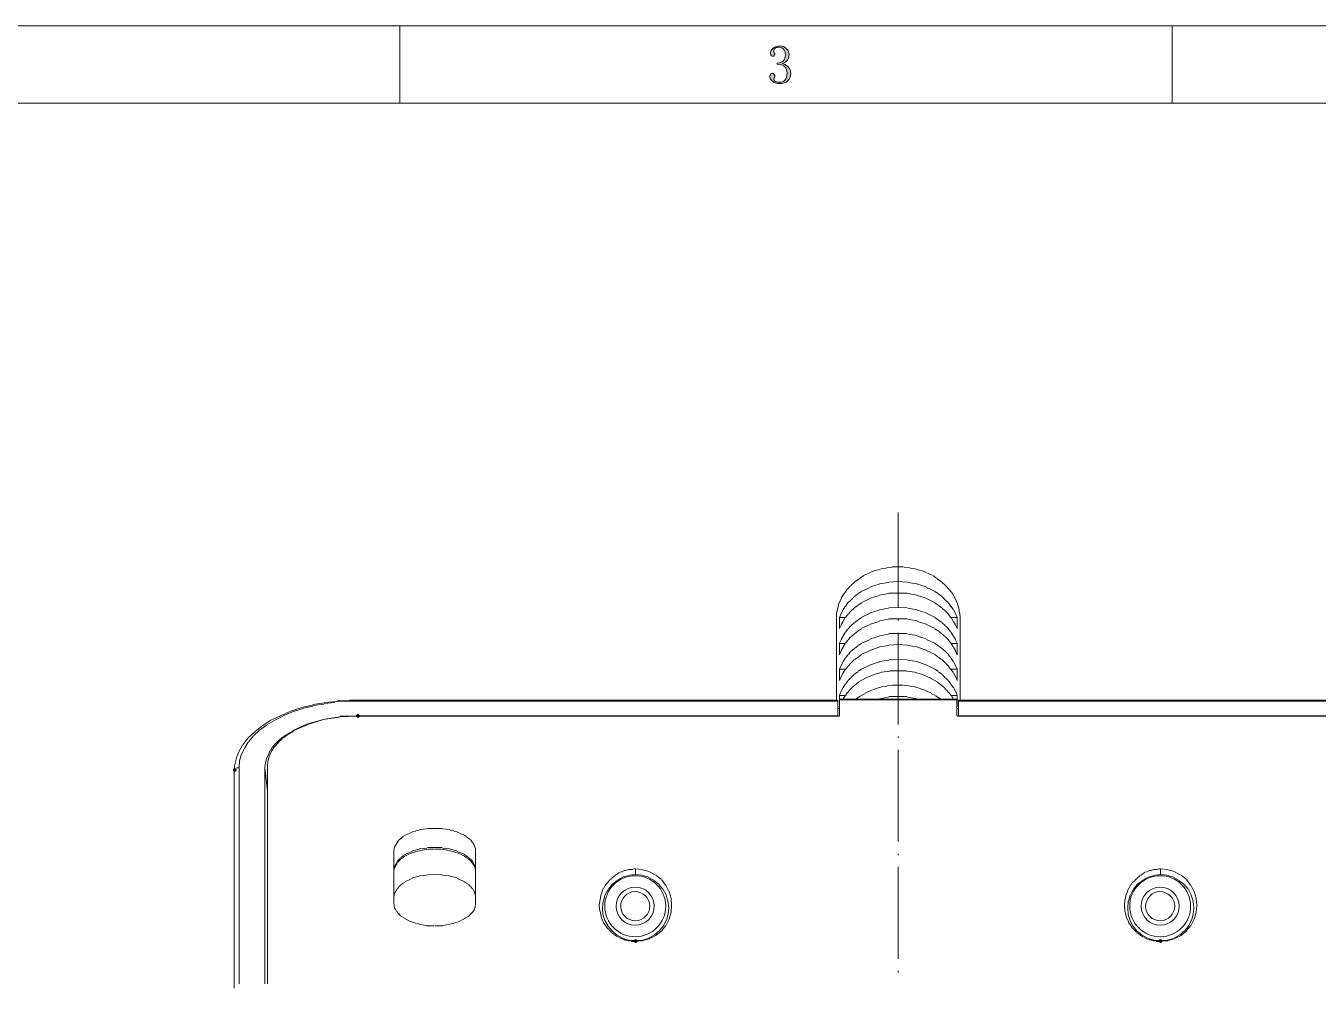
# Model space of a CAD drawing. Header units: millimetres. Extents: x 0 to 297, y 0 to 208.
# Drawn here: x 58.6 to 119.1, y 162.9 to 207.7 of the extents above; entities that cross this region are included whole.
import ezdxf

# ---------------------------------------------------------------- set-up
doc = ezdxf.new("R2010")
doc.units = ezdxf.units.MM

msp = doc.modelspace()

# ---------------------------------------------------------------- hatches: boundary and pattern name
h = msp.add_hatch(color=7)
edge = h.paths.add_edge_path(flags=0)
edge.add_spline(control_points=[(94.437553, 205.511346), (94.437553, 205.37729), (94.3991, 205.262285), (94.303497, 205.166329), (94.207542, 205.070726), (94.073486, 205.032274), (93.900978, 205.032274), (93.785972, 205.032274), (93.670967, 205.070726), (93.594414, 205.128229), (93.498458, 205.204782), (93.460006, 205.281335), (93.460006, 205.35824), (93.460006, 205.39634), (93.479408, 205.434793), (93.498458, 205.473246), (93.517508, 205.492296), (93.555961, 205.511346), (93.575011, 205.511346), (93.613464, 205.511346), (93.651917, 205.492296), (93.670967, 205.453843), (93.690017, 205.434793), (93.690017, 205.415743), (93.690017, 205.39634), (93.690017, 205.35824), (93.690017, 205.319788), (93.670967, 205.300738), (93.651917, 205.281335), (93.651917, 205.243235), (93.651917, 205.223832), (93.651917, 205.185732), (93.670967, 205.147279), (93.728469, 205.128229), (93.785972, 205.108826), (93.843475, 205.089776), (93.900978, 205.089776), (94.015983, 205.089776), (94.111586, 205.128229), (94.169089, 205.185732), (94.226592, 205.262285), (94.265044, 205.37729), (94.265044, 205.530749), (94.265044, 205.645754), (94.226592, 205.741357), (94.169089, 205.818263), (94.111586, 205.894815), (93.977531, 205.933268), (93.805022, 205.933268), (93.805022, 205.933268), (93.805022, 205.990771), (93.805022, 205.990771), (93.939078, 205.990771), (94.035033, 206.028871), (94.092536, 206.086374), (94.150039, 206.162926), (94.188492, 206.239832), (94.188492, 206.373888), (94.188492, 206.469843), (94.169089, 206.546396), (94.111586, 206.622949), (94.073486, 206.699854), (93.977531, 206.737954), (93.881928, 206.737954), (93.824425, 206.737954), (93.785972, 206.718904), (93.728469, 206.699854), (93.670967, 206.680451), (93.651917, 206.642351), (93.651917, 206.584849), (93.651917, 206.527346), (93.651917, 206.488893), (93.670967, 206.469843), (93.690017, 206.469843), (93.690017, 206.45044), (93.690017, 206.43139), (93.690017, 206.392938), (93.690017, 206.373888), (93.670967, 206.354838), (93.651917, 206.316385), (93.632514, 206.316385), (93.613464, 206.316385), (93.575011, 206.316385), (93.555961, 206.316385), (93.536911, 206.335435), (93.517508, 206.354838), (93.498458, 206.392938), (93.498458, 206.45044), (93.498458, 206.546396), (93.536911, 206.642351), (93.632514, 206.699854), (93.709419, 206.757357), (93.805022, 206.795457), (93.920028, 206.795457), (94.054083, 206.795457), (94.169089, 206.757357), (94.245994, 206.661401), (94.322547, 206.584849), (94.361, 206.488893), (94.361, 206.392938), (94.361, 206.297335), (94.341597, 206.201379), (94.284094, 206.124826), (94.245994, 206.067324), (94.169089, 206.009821), (94.054083, 205.971368), (94.207542, 205.913865), (94.303497, 205.856363), (94.361, 205.76076), (94.418503, 205.683854), (94.437553, 205.588251), (94.437553, 205.511346), (94.437553, 205.511346), (94.437553, 205.511346), (94.437553, 205.511346), (94.437553, 205.511346), (94.437553, 205.511346), (94.437553, 205.511346)], knot_values=[0, 0, 0, 0, 1, 1, 1, 2, 2, 2, 3, 3, 3, 4, 4, 4, 5, 5, 5, 6, 6, 6, 7, 7, 7, 8, 8, 8, 9, 9, 9, 10, 10, 10, 11, 11, 11, 12, 12, 12, 13, 13, 13, 14, 14, 14, 15, 15, 15, 16, 16, 16, 17, 17, 17, 18, 18, 18, 19, 19, 19, 20, 20, 20, 21, 21, 21, 22, 22, 22, 23, 23, 23, 24, 24, 24, 25, 25, 25, 26, 26, 26, 27, 27, 27, 28, 28, 28, 29, 29, 29, 30, 30, 30, 31, 31, 31, 32, 32, 32, 33, 33, 33, 34, 34, 34, 35, 35, 35, 36, 36, 36, 37, 37, 37, 38, 38, 38, 39, 39, 39, 39], degree=3, periodic=1)
h = msp.add_hatch(color=7)
h.dxf.hatch_style = 2
h.paths.add_polyline_path([(73.173519, 176.188281), (73.173519, 176.015772)])
h = msp.add_hatch(color=7)
h.dxf.hatch_style = 2
h.paths.add_polyline_path([(73.748547, 176.226733), (73.748547, 176.054225)])
h = msp.add_hatch(color=7)
h.dxf.hatch_style = 2
h.paths.add_polyline_path([(70.988767, 175.709208), (70.988767, 175.5367)])
h = msp.add_hatch(color=7)
h.dxf.hatch_style = 2
h.paths.add_polyline_path([(71.505939, 175.881717), (71.505939, 175.709208)])
h = msp.add_hatch(color=7)
h.dxf.hatch_style = 2
h.paths.add_polyline_path([(72.042867, 176.015772), (72.042867, 175.843264)])
h = msp.add_hatch(color=7)
h.dxf.hatch_style = 2
h.paths.add_polyline_path([(72.598492, 176.111728), (72.598492, 175.939219)])
h = msp.add_hatch(color=7)
h.dxf.hatch_style = 2
h.paths.add_polyline_path([(69.666203, 175.019175), (69.666203, 174.846667)])
h = msp.add_hatch(color=7)
h.dxf.hatch_style = 2
h.paths.add_polyline_path([(70.068722, 175.287639), (70.068722, 175.115131)])
h = msp.add_hatch(color=7)
h.dxf.hatch_style = 2
h.paths.add_polyline_path([(70.509342, 175.498247), (70.509342, 175.325739)])
h = msp.add_hatch(color=7)
edge = h.paths.add_edge_path(flags=0)
edge.add_spline(control_points=[(74.221583, 175.482862), (74.188038, 175.516407), (74.133146, 175.516407), (74.099601, 175.482862), (74.066056, 175.449317), (74.066056, 175.394425), (74.099601, 175.36088), (74.099601, 175.36088), (74.105245, 175.355236), (74.105245, 175.355236), (74.13879, 175.321691), (74.193682, 175.321691), (74.227227, 175.355236), (74.260772, 175.388781), (74.260772, 175.443672), (74.227227, 175.477217), (74.227227, 175.477217), (74.221583, 175.482862), (74.221583, 175.482862)], knot_values=[0, 0, 0, 0, 1, 1, 1, 2, 2, 2, 3, 3, 3, 4, 4, 4, 5, 5, 5, 6, 6, 6, 6], degree=3, periodic=1)
h = msp.add_hatch(color=7)
h.dxf.hatch_style = 2
h.paths.add_polyline_path([(69.014622, 174.46355), (69.014622, 174.291042)])
h = msp.add_hatch(color=7)
h.dxf.hatch_style = 2
h.paths.add_polyline_path([(69.321186, 174.751064), (69.321186, 174.578556)])
h = msp.add_hatch(color=7)
h.dxf.hatch_style = 2
h.paths.add_polyline_path([(68.57365, 173.811969), (68.57365, 173.639461)])
h = msp.add_hatch(color=7)
h.dxf.hatch_style = 2
h.paths.add_polyline_path([(68.765561, 174.137583), (68.765561, 173.965075)])
h = msp.add_hatch(color=7)
h.dxf.hatch_style = 2
h.paths.add_polyline_path([(68.382092, 173.160036), (68.382092, 172.987528)])
h = msp.add_hatch(color=7)
h.dxf.hatch_style = 2
h.paths.add_polyline_path([(68.458644, 173.486003), (68.458644, 173.313494)])
h = msp.add_hatch(color=7)
edge = h.paths.add_edge_path(flags=0)
edge.add_spline(control_points=[(68.452608, 172.95274), (68.419063, 172.986285), (68.364171, 172.986285), (68.330626, 172.95274), (68.297081, 172.919195), (68.297081, 172.864303), (68.330626, 172.830758), (68.330626, 172.830758), (68.33627, 172.825113), (68.33627, 172.825113), (68.369815, 172.791568), (68.424707, 172.791568), (68.458252, 172.825113), (68.491797, 172.858658), (68.491797, 172.91355), (68.458252, 172.947095), (68.458252, 172.947095), (68.452608, 172.95274), (68.452608, 172.95274)], knot_values=[0, 0, 0, 0, 1, 1, 1, 2, 2, 2, 3, 3, 3, 4, 4, 4, 5, 5, 5, 6, 6, 6, 6], degree=3, periodic=1)
h = msp.add_hatch(color=7)
edge = h.paths.add_edge_path(flags=0)
edge.add_spline(control_points=[(87.234849, 164.941862), (87.201304, 164.975407), (87.146412, 164.975407), (87.112867, 164.941862), (87.079322, 164.908317), (87.079322, 164.853425), (87.112867, 164.81988), (87.112867, 164.81988), (87.118512, 164.814236), (87.118512, 164.814236), (87.152057, 164.780691), (87.206949, 164.780691), (87.240494, 164.814236), (87.274039, 164.847781), (87.274039, 164.902672), (87.240494, 164.936217), (87.240494, 164.936217), (87.234849, 164.941862), (87.234849, 164.941862)], knot_values=[0, 0, 0, 0, 1, 1, 1, 2, 2, 2, 3, 3, 3, 4, 4, 4, 5, 5, 5, 6, 6, 6, 6], degree=3, periodic=1)
h = msp.add_hatch(color=7)
edge = h.paths.add_edge_path(flags=0)
edge.add_spline(control_points=[(111.824166, 164.941862), (111.790621, 164.975407), (111.735729, 164.975407), (111.702184, 164.941862), (111.668639, 164.908317), (111.668639, 164.853425), (111.702184, 164.81988), (111.702184, 164.81988), (111.707829, 164.814236), (111.707829, 164.814236), (111.741374, 164.780691), (111.796265, 164.780691), (111.82981, 164.814236), (111.863355, 164.847781), (111.863355, 164.902672), (111.82981, 164.936217), (111.82981, 164.936217), (111.824166, 164.941862), (111.824166, 164.941862)], knot_values=[0, 0, 0, 0, 1, 1, 1, 2, 2, 2, 3, 3, 3, 4, 4, 4, 5, 5, 5, 6, 6, 6, 6], degree=3, periodic=1)

# ---------------------------------------------------------------- linework, layer by layer
at = {"color": 7, "lineweight": 15}
for points in [[(0.162631, 207.734551), (296.7863, 207.734551)], [(76.134383, 207.734551), (76.134383, 204.131632)], [(112.29975, 207.734551), (112.29975, 204.131632)], [(3.784953, 204.112229), (293.163978, 204.112229)], [(99.478042, 184.946871), (99.478042, 180.519863)], [(98.366439, 182.20614), (98.135369, 182.128176)], [(98.634903, 182.283046), (98.384783, 182.224838)], [(98.903014, 182.340549), (98.6536, 182.301743)], [(99.190528, 182.378649), (98.922064, 182.359599)], [(99.478042, 182.398051), (99.209578, 182.398051)], [(99.478042, 182.398051), (99.727103, 182.398051)], [(99.746506, 182.378649), (100.014969, 182.359599)], [(100.034019, 182.340549), (100.283433, 182.301743)], [(100.302131, 182.283046), (100.5713, 182.224838)], [(100.589644, 182.20614), (100.821067, 182.128176)], [(97.427344, 181.688968), (97.249897, 181.530571)], [(97.638306, 181.842074), (97.442867, 181.704138)], [(97.868317, 181.995532), (97.654181, 181.857949)], [(98.117378, 182.110538), (97.885603, 182.012818)], [(99.018019, 181.669565), (98.596097, 181.61171)], [(99.478042, 181.708018), (99.037069, 181.688615)], [(99.478042, 181.708018), (99.899611, 181.688615)], [(99.919014, 181.669565), (100.359986, 181.612063)], [(100.838706, 182.110538), (101.070481, 182.012818)], [(101.088119, 181.995532), (101.283206, 181.857596)], [(101.298728, 181.842074), (101.494167, 181.704138)], [(101.509689, 181.688968), (101.687136, 181.530571)], [(96.929222, 181.13299), (96.805044, 180.932613)], [(97.063278, 181.324549), (96.940158, 181.143926)], [(97.235786, 181.51646), (97.075978, 181.337601)], [(97.408294, 180.998935), (97.268242, 180.859235)], [(97.580803, 181.13299), (97.423464, 181.014104)], [(97.753311, 181.247996), (97.596678, 181.148865)], [(98.155831, 181.439554), (97.770597, 181.265282)], [(98.5774, 181.593013), (98.173822, 181.457546)], [(98.5774, 181.056438), (98.173822, 180.940374)], [(99.018019, 181.15204), (98.596097, 181.075135)], [(99.478042, 181.171443), (99.037069, 181.171443)], [(99.478042, 181.171443), (99.899611, 181.171443)], [(99.919014, 181.15204), (100.359986, 181.075135)], [(100.378683, 181.593013), (100.782614, 181.457546)], [(100.378683, 181.056438), (100.782261, 180.940374)], [(100.800606, 181.439554), (101.166789, 181.265282)], [(101.183722, 181.247996), (101.340356, 181.148865)], [(101.356231, 181.13299), (101.513569, 181.014104)], [(101.528739, 180.998935), (101.668439, 180.859235)], [(101.701247, 181.51646), (101.861056, 181.337601)], [(101.873756, 181.324549), (102.015219, 181.144985)], [(102.027214, 181.13299), (102.133047, 180.931201)], [(96.641708, 180.46236), (96.588792, 180.236935)], [(96.699211, 180.692371), (96.646294, 180.466946)], [(96.794814, 180.922029), (96.706619, 180.699426)], [(96.986725, 180.538913), (96.901, 180.395685)], [(97.120781, 180.711421), (96.998367, 180.550554)], [(97.254836, 180.845476), (97.134186, 180.724826)], [(97.408294, 180.46236), (97.2693, 180.342415)], [(97.580803, 180.596415), (97.423464, 180.477176)], [(97.753311, 180.711421), (97.596678, 180.61229)], [(98.155831, 180.922029), (97.770244, 180.728354)], [(99.018019, 180.46236), (98.596097, 180.385101)], [(99.478042, 180.50046), (99.037069, 180.48141)], [(99.478042, 180.50046), (99.899611, 180.48141)], [(99.919014, 180.46236), (100.359986, 180.385101)], [(100.800606, 180.922029), (101.167142, 180.728001)], [(101.183722, 180.711421), (101.340356, 180.61229)], [(101.356231, 180.596415), (101.513569, 180.477176)], [(101.528739, 180.46236), (101.667733, 180.342415)], [(101.682197, 180.845476), (101.820839, 180.725885)], [(101.835303, 180.711421), (101.939725, 180.549496)], [(101.950308, 180.538913), (102.054025, 180.397096)], [(102.142219, 180.922029), (102.230414, 180.699426)], [(102.237822, 180.692371), (102.308378, 180.468357)], [(102.314728, 180.46236), (102.349653, 180.235524)], [(96.584206, 180.232349), (96.584206, 180.021388)], [(96.584206, 180.002338), (96.584206, 176.169054)], [(96.718261, 180.021388), (96.718261, 179.523265)], [(96.718261, 180.021388), (96.986725, 180.021388)], [(96.794814, 180.212946), (96.725317, 180.028443)], [(96.890769, 180.385454), (96.804339, 180.222471)], [(96.890769, 179.848879), (96.804339, 179.685896)], [(96.986725, 180.021388), (96.899942, 179.858404)], [(97.120781, 180.174846), (96.999072, 180.034088)], [(97.254836, 180.327951), (97.133481, 180.187193)], [(97.580803, 179.906382), (97.423464, 179.787496)], [(97.753311, 180.021388), (97.596678, 179.922257)], [(98.155831, 180.232349), (97.770244, 180.038321)], [(98.5774, 180.366404), (98.173822, 180.25034)], [(98.5774, 179.848879), (98.173822, 179.713765)], [(99.018019, 179.944835), (98.596097, 179.867576)], [(99.478042, 179.963885), (99.037069, 179.963885)], [(99.478042, 179.963885), (99.899611, 179.963885)], [(99.478042, 179.944835), (99.478042, 179.887332)], [(99.919014, 179.944835), (100.359986, 179.867576)], [(100.378683, 180.366404), (100.782261, 180.25034)], [(100.378683, 179.848879), (100.782614, 179.713765)], [(100.800606, 180.232349), (101.167142, 180.038321)], [(101.183722, 180.021388), (101.340356, 179.922257)], [(101.356231, 179.906382), (101.513569, 179.787496)], [(101.682197, 180.327951), (101.821897, 180.188251)], [(101.835303, 180.174846), (101.939019, 180.033029)], [(101.950308, 180.021388), (102.218772, 180.021388)], [(101.950308, 180.021388), (102.054731, 179.859463)], [(102.065314, 180.385454), (102.152097, 180.222471)], [(102.065314, 179.848879), (102.152097, 179.685896)], [(102.161269, 180.212946), (102.230767, 180.028443)], [(102.237822, 180.021388), (102.237822, 179.523265)], [(102.352828, 180.232349), (102.370467, 180.003749)], [(102.371878, 180.002338), (102.371878, 176.169054)], [(96.794814, 179.676371), (96.726022, 179.511624)], [(96.986725, 179.331354), (96.899942, 179.168371)], [(97.120781, 179.484813), (96.999072, 179.344054)], [(97.254836, 179.638271), (97.133481, 179.497513)], [(97.408294, 179.772326), (97.2693, 179.652382)], [(97.408294, 179.254801), (97.2693, 179.13521)], [(97.580803, 179.388857), (97.423464, 179.269971)], [(97.753311, 179.503863), (97.596678, 179.404732)], [(98.155831, 179.695774), (97.770597, 179.521149)], [(99.018019, 179.254801), (98.596097, 179.177543)], [(99.478042, 179.273851), (99.037069, 179.273851)], [(99.478042, 179.312304), (99.478042, 175.019351)], [(99.478042, 179.273851), (99.899611, 179.273851)], [(99.919014, 179.254801), (100.359986, 179.177896)], [(100.800606, 179.695774), (101.166789, 179.521149)], [(101.183722, 179.503863), (101.340356, 179.404732)], [(101.356231, 179.388857), (101.513569, 179.269971)], [(101.528739, 179.772326), (101.667733, 179.652382)], [(101.528739, 179.254801), (101.667733, 179.13521)], [(101.682197, 179.638271), (101.821897, 179.498218)], [(101.835303, 179.484813), (101.939019, 179.342996)], [(101.950308, 179.331354), (102.054731, 179.169429)], [(102.161269, 179.676371), (102.230061, 179.511624)], [(96.718261, 178.813829), (96.718261, 178.296657)], [(96.718261, 178.813829), (96.986725, 178.813829)], [(96.794814, 178.986338), (96.726022, 178.821943)], [(96.890769, 179.158846), (96.804339, 178.995863)], [(96.890769, 178.641674), (96.804339, 178.478338)], [(96.986725, 178.813829), (96.899942, 178.650846)], [(97.120781, 178.967288), (96.999072, 178.826529)], [(97.254836, 179.120746), (97.133481, 178.979988)], [(97.580803, 178.698824), (97.423464, 178.579938)], [(97.753311, 178.813829), (97.596678, 178.715051)], [(98.155831, 179.00574), (97.770597, 178.831468)], [(98.5774, 179.158846), (98.173822, 179.023732)], [(98.5774, 178.641674), (98.173822, 178.506207)], [(99.018019, 178.718226), (98.596097, 178.660371)], [(99.478042, 178.756326), (99.037069, 178.737276)], [(99.478042, 178.756326), (99.899611, 178.737276)], [(99.919014, 178.718226), (100.359986, 178.660371)], [(100.378683, 179.158846), (100.782614, 179.023732)], [(100.378683, 178.641674), (100.782614, 178.506207)], [(100.800606, 179.00574), (101.166789, 178.831115)], [(101.183722, 178.813829), (101.340356, 178.715051)], [(101.356231, 178.698824), (101.513569, 178.579938)], [(101.682197, 179.120746), (101.821897, 178.980693)], [(101.835303, 178.967288), (101.939019, 178.825471)], [(101.950308, 178.813829), (102.218772, 178.813829)], [(101.950308, 178.813829), (102.054731, 178.652257)], [(102.065314, 179.158846), (102.152097, 178.995863)], [(102.065314, 178.641674), (102.152097, 178.478338)], [(102.161269, 178.986338), (102.230061, 178.821943)], [(102.237822, 178.813829), (102.237822, 178.296657)], [(96.794814, 178.469165), (96.725317, 178.28431)], [(96.986725, 178.124149), (96.899942, 177.960813)], [(97.120781, 178.277254), (96.999072, 178.136496)], [(97.254836, 178.430713), (97.133481, 178.289954)], [(97.408294, 178.047243), (97.268242, 177.907543)], [(97.408294, 178.564768), (97.2693, 178.445176)], [(97.580803, 178.162249), (97.424169, 178.063471)], [(97.753311, 178.296657), (97.595972, 178.177418)], [(98.155831, 178.488215), (97.770597, 178.313943)], [(99.018019, 178.028193), (98.596097, 177.970338)], [(99.478042, 178.066646), (99.037069, 178.047243)], [(99.478042, 178.066646), (99.899611, 178.047243)], [(99.919014, 178.028193), (100.359986, 177.970338)], [(100.800606, 178.488215), (101.166789, 178.31359)], [(101.183722, 178.296657), (101.341061, 178.177418)], [(101.356231, 178.162249), (101.512864, 178.063471)], [(101.528739, 178.564768), (101.667733, 178.445176)], [(101.528739, 178.047243), (101.668439, 177.907543)], [(101.682197, 178.430713), (101.821897, 178.291013)], [(101.835303, 178.277254), (101.939019, 178.135438)], [(101.950308, 178.124149), (102.054731, 177.962224)], [(102.161269, 178.469165), (102.230767, 178.28431)], [(96.718261, 177.606624), (96.718261, 177.089099)], [(96.718261, 177.606624), (96.986725, 177.606624)], [(96.794814, 177.779132), (96.726022, 177.614385)], [(96.890769, 177.95164), (96.804339, 177.788304)], [(96.890769, 177.434115), (96.804339, 177.270779)], [(96.986725, 177.587574), (96.901, 177.444346)], [(97.120781, 177.740679), (96.999072, 177.599921)], [(97.254836, 177.894138), (97.133481, 177.753379)], [(97.580803, 177.491618), (97.423464, 177.372379)], [(97.753311, 177.606624), (97.596678, 177.507493)], [(98.155831, 177.798182), (97.770597, 177.62391)], [(98.5774, 177.95164), (98.173822, 177.816174)], [(98.673003, 177.453165), (98.327281, 177.356504)], [(99.075522, 177.510668), (98.692053, 177.472215)], [(99.478042, 177.530071), (99.094572, 177.529718)], [(99.478042, 177.530071), (99.861511, 177.529718)], [(99.880561, 177.510668), (100.244981, 177.472215)], [(100.263678, 177.453165), (100.628803, 177.356504)], [(100.378683, 177.95164), (100.782614, 177.816174)], [(100.800606, 177.798182), (101.166789, 177.623557)], [(101.183722, 177.606624), (101.340356, 177.507493)], [(101.356231, 177.491618), (101.513569, 177.372379)], [(101.682197, 177.894138), (101.821897, 177.754438)], [(101.835303, 177.740679), (101.939019, 177.598863)], [(101.950308, 177.606624), (102.218772, 177.606624)], [(101.950308, 177.587574), (102.054025, 177.445404)], [(102.065314, 177.95164), (102.152097, 177.788304)], [(102.065314, 177.434115), (102.152097, 177.270779)], [(102.161269, 177.779132), (102.230061, 177.614385)], [(102.237822, 177.606624), (102.237822, 177.089099)], [(96.794814, 177.261607), (96.725317, 177.077104)], [(96.986725, 176.89754), (96.901, 176.754313)], [(97.120781, 177.070049), (96.998367, 176.909182)], [(97.254836, 177.204104), (97.134186, 177.083454)], [(97.331389, 176.763132), (97.211092, 176.642835)], [(97.408294, 177.357563), (97.268242, 177.21751)], [(97.618903, 176.993143), (97.346558, 176.778301)], [(97.944869, 177.185054), (97.635483, 177.009724)], [(98.308936, 177.33816), (97.962508, 177.202693)], [(98.673003, 176.763132), (98.423236, 176.704924)], [(98.941467, 176.801585), (98.692053, 176.782182)], [(99.209578, 176.840038), (98.960517, 176.820635)], [(99.478042, 176.859088), (99.228981, 176.859088)], [(99.478042, 176.859088), (99.727103, 176.859088)], [(99.746506, 176.840038), (99.995567, 176.820635)], [(100.014617, 176.801585), (100.264031, 176.782182)], [(100.283081, 176.763132), (100.513797, 176.704924)], [(100.647147, 177.33816), (100.974525, 177.20234)], [(100.992164, 177.185054), (101.30155, 177.009724)], [(101.318131, 176.993143), (101.590475, 176.778301)], [(101.528739, 177.357563), (101.668439, 177.21751)], [(101.605292, 176.763132), (101.725942, 176.642835)], [(101.682197, 177.204104), (101.820839, 177.084513)], [(101.835303, 177.070049), (101.939725, 176.908124)], [(101.950308, 176.89754), (102.054025, 176.755724)], [(102.161269, 177.261607), (102.230767, 177.077104)], [(74.170117, 176.159529), (73.767597, 176.159529)], [(96.718261, 176.380015), (96.718261, 175.88154)], [(96.718261, 176.380015), (96.986725, 176.380015)], [(96.718261, 176.207507), (96.718261, 175.421871)], [(96.718261, 176.207507), (102.199722, 176.207507)], [(96.718261, 176.169054), (102.199722, 176.169054)], [(96.794814, 176.571574), (96.725317, 176.387071)], [(96.890769, 176.744082), (96.804339, 176.581099)], [(96.986725, 176.360965), (96.901, 176.217738)], [(97.082328, 176.495021), (96.997661, 176.371901)], [(97.197333, 176.629076), (97.094675, 176.507368)], [(97.714858, 176.360965), (97.519419, 176.223029)], [(97.925819, 176.475971), (97.731792, 176.377546)], [(98.174881, 176.590624), (97.943106, 176.493257)], [(98.404892, 176.686579), (98.192519, 176.608615)], [(99.018019, 176.303463), (98.596097, 176.226204)], [(99.478042, 176.322513), (99.037069, 176.322513)], [(99.478042, 176.322513), (99.899611, 176.322513)], [(99.919014, 176.303463), (100.340936, 176.226204)], [(100.532142, 176.686579), (100.763564, 176.608615)], [(100.781203, 176.590624), (100.994281, 176.492904)], [(101.011214, 176.475971), (101.224292, 176.377899)], [(101.241225, 176.360965), (101.436664, 176.223029)], [(101.7397, 176.629076), (101.842006, 176.507368)], [(101.854706, 176.495021), (101.957011, 176.373313)], [(101.950308, 176.380015), (102.218772, 176.380015)], [(101.969711, 176.360965), (102.055083, 176.217738)], [(102.065314, 176.744082), (102.152097, 176.581099)], [(102.161269, 176.571574), (102.230767, 176.387071)], [(102.218772, 176.207507), (102.218772, 175.421871)], [(102.237822, 176.380015), (102.237822, 175.88154)], [(70.988767, 175.622954), (70.526981, 175.429632)], [(71.074844, 175.594026), (70.670561, 175.420107)], [(71.505939, 175.795463), (71.006758, 175.641299)], [(71.553917, 175.747485), (71.093189, 175.612371)], [(72.042867, 175.929518), (71.524636, 175.81416)], [(72.052392, 175.88154), (71.572614, 175.766182)], [(72.598492, 176.025474), (72.061564, 175.948568)], [(72.569917, 175.977496), (72.071089, 175.90059)], [(73.087089, 176.054049), (72.588614, 175.996546)], [(73.173519, 176.102026), (72.617542, 176.044524)], [(73.643067, 176.092501), (73.106492, 176.073451)], [(73.748547, 176.140479), (73.192569, 176.121076)], [(74.179642, 176.111551), (73.662117, 176.111551)], [(74.179642, 176.150004), (74.179642, 176.130954)], [(74.179642, 176.150004), (96.622306, 176.150004)], [(74.179642, 176.111551), (96.622306, 176.111551)], [(96.641708, 176.150004), (96.641708, 175.421871)], [(96.718261, 175.766535), (96.660758, 175.766535)], [(102.295325, 175.766535), (102.237822, 175.766535)], [(102.295325, 176.150004), (102.295325, 175.421871)], [(102.295325, 176.150004), (124.737989, 176.150004)], [(102.295325, 176.111551), (124.737989, 176.111551)], [(69.886689, 174.980899), (69.557194, 174.74736)], [(70.068722, 175.201385), (69.682078, 174.948796)], [(70.231706, 175.19186), (69.902917, 174.997126)], [(70.509342, 175.411993), (70.086008, 175.218671)], [(70.653275, 175.402468), (70.248639, 175.208793)], [(71.745828, 175.019351), (71.111533, 174.730074)], [(71.783928, 174.999949), (71.169036, 174.730074)], [(72.493011, 175.22996), (71.764172, 175.037696)], [(72.512414, 175.22996), (71.802272, 175.018293)], [(73.3171, 175.383418), (72.512061, 175.24901)], [(73.29805, 175.364368), (72.531111, 175.24901)], [(74.122139, 175.402468), (73.3171, 175.383418)], [(74.160592, 175.421871), (73.336503, 175.402468)], [(96.718261, 175.402468), (74.141189, 175.402468)], [(96.641708, 175.421871), (74.179642, 175.421871)], [(124.814894, 175.402468), (102.237822, 175.402468)], [(124.776442, 175.421871), (102.314728, 175.421871)], [(69.014622, 174.377296), (68.777203, 174.062971)], [(69.321186, 174.66481), (69.028733, 174.391054)], [(69.273208, 174.482776), (69.036847, 174.20761)], [(69.541672, 174.731838), (69.287319, 174.496535)], [(69.666203, 174.932921), (69.336356, 174.679626)], [(70.538269, 174.348368), (70.341067, 174.151165)], [(70.634225, 174.367771), (70.436669, 174.170215)], [(70.806733, 174.539926), (70.553792, 174.36389)], [(70.863883, 174.539926), (70.649394, 174.38294)], [(71.093894, 174.712435), (70.822961, 174.556507)], [(71.151397, 174.712435), (70.880464, 174.556507)], [(99.478042, 174.463374), (99.478042, 174.386821)], [(68.765561, 174.051329), (68.583528, 173.73524)], [(68.851639, 173.907749), (68.707, 173.609651)], [(69.024147, 174.195263), (68.861517, 173.917626)], [(70.097297, 173.73524), (70.009103, 173.512638)], [(70.13575, 173.926799), (70.011219, 173.706313)], [(70.231706, 173.945849), (70.107881, 173.745471)], [(70.327308, 174.13776), (70.148803, 173.939851)], [(70.423264, 174.15681), (70.244406, 173.958901)], [(99.478042, 173.830843), (99.478042, 169.53789)], [(68.458644, 173.399749), (68.386678, 173.078368)], [(68.57365, 173.725715), (68.465347, 173.406099)], [(68.621628, 173.313671), (68.603636, 172.988763)], [(68.698181, 173.600832), (68.626567, 173.31861)], [(69.829186, 173.236765), (69.811547, 172.989115)], [(69.905739, 173.466776), (69.835183, 173.242763)], [(70.001694, 173.696788), (69.913147, 173.474185)], [(69.944192, 173.294268), (69.926553, 173.066021)], [(70.001694, 173.505229), (69.949131, 173.29956)], [(68.382092, 173.073782), (68.364453, 172.826132)], [(68.372567, 172.815196), (68.372567, 162.676715)], [(68.391617, 172.853649), (68.381033, 172.823663)], [(68.391617, 172.891749), (68.391617, 172.872699)], [(68.449119, 172.949251), (68.424425, 172.924557)], [(68.506622, 172.987704), (68.464994, 172.965479)], [(68.506622, 172.987704), (68.583528, 172.987704)], [(68.602578, 172.987704), (68.602578, 162.868274)], [(69.809783, 172.987704), (69.809783, 162.868274)], [(69.809783, 172.987704), (69.923025, 171.897268)], [(69.924789, 173.064257), (69.924789, 162.868274)], [(77.399444, 170.131968), (77.054428, 170.093515)], [(77.763511, 170.151371), (77.418494, 170.151018)], [(77.763511, 170.151371), (78.108528, 170.151018)], [(78.127578, 170.131968), (78.472947, 170.093515)], [(76.076881, 169.595393), (76.010911, 169.490971)], [(76.172836, 169.671946), (76.09205, 169.61021)], [(76.287842, 169.767901), (76.187653, 169.686763)], [(76.402847, 169.844454), (76.303717, 169.783776)], [(76.556306, 169.901957), (76.420839, 169.862446)], [(76.709411, 169.978863), (76.573239, 169.919243)], [(76.862869, 170.016963), (76.728108, 169.997207)], [(77.035378, 170.074465), (76.880861, 170.035307)], [(78.491997, 170.074465), (78.646161, 170.035307)], [(78.664506, 170.016963), (78.818317, 169.99756)], [(78.837014, 169.978863), (78.954489, 169.918538)], [(78.971069, 169.901957), (79.106536, 169.862446)], [(79.124528, 169.844454), (79.223306, 169.783776)], [(79.239181, 169.767901), (79.339722, 169.686763)], [(79.354186, 169.671946), (79.435325, 169.61021)], [(79.450142, 169.595393), (79.53375, 169.492735)], [(75.847222, 169.077868), (75.847222, 166.663104)], [(75.866272, 169.192874), (75.850044, 169.081043)], [(75.885322, 169.288829), (75.870153, 169.196754)], [(75.942825, 169.384432), (75.8952, 169.298707)], [(76.000328, 169.480388), (75.952703, 169.39431)], [(76.402847, 168.943813), (76.303717, 168.883135)], [(76.4794, 168.90536), (76.381681, 168.865143)], [(76.709411, 169.077868), (76.420486, 168.961451)], [(76.594406, 168.962863), (76.496686, 168.922646)], [(76.862869, 169.058818), (76.612397, 168.980854)], [(77.035378, 169.173824), (76.727756, 169.096213)], [(77.150383, 169.116321), (76.881567, 169.077515)], [(77.399444, 169.231326), (77.054428, 169.192874)], [(77.456947, 169.173824), (77.169081, 169.135018)], [(77.763511, 169.250376), (77.418494, 169.250376)], [(77.456947, 169.173824), (77.744461, 169.173824)], [(77.763511, 169.250376), (78.108528, 169.250376)], [(77.763511, 169.173824), (78.051025, 169.173824)], [(78.070428, 169.173824), (78.357942, 169.135018)], [(78.127578, 169.231326), (78.472947, 169.192874)], [(78.376992, 169.116321), (78.645456, 169.077515)], [(78.491997, 169.173824), (78.799267, 169.096213)], [(78.664506, 169.058818), (78.914625, 168.980854)], [(78.817611, 169.077868), (79.106889, 168.961451)], [(78.932617, 168.962863), (79.030689, 168.922646)], [(79.047622, 168.90536), (79.145694, 168.865143)], [(79.124528, 168.943813), (79.223306, 168.883135)], [(79.546097, 169.480388), (79.593722, 169.39431)], [(79.6036, 169.384432), (79.634644, 169.295885)], [(79.6417, 169.288829), (79.673097, 169.199929)], [(79.680153, 169.192874), (79.680153, 169.097271)], [(79.680153, 169.077868), (79.680153, 166.663104)], [(99.478042, 168.962863), (99.478042, 168.90536)], [(75.866272, 168.292232), (75.850044, 168.180401)], [(75.885322, 168.292232), (75.853219, 168.183224)], [(75.885322, 168.387835), (75.870153, 168.29576)], [(75.923775, 168.387835), (75.892378, 168.299288)], [(75.942825, 168.48379), (75.8952, 168.397713)], [(76.019731, 168.560343), (75.932947, 168.39736)], [(76.000328, 168.598796), (75.951292, 168.492257)], [(76.076881, 168.694751), (76.012322, 168.61079)], [(76.172836, 168.713801), (76.033136, 168.574101)], [(76.172836, 168.771304), (76.09205, 168.709568)], [(76.287842, 168.86726), (76.187653, 168.786121)], [(76.268792, 168.771304), (76.189417, 168.730382)], [(76.364394, 168.847857), (76.283608, 168.786121)], [(79.162628, 168.847857), (79.243414, 168.786121)], [(79.239181, 168.86726), (79.339722, 168.786121)], [(79.258583, 168.771304), (79.337958, 168.730382)], [(79.354186, 168.771304), (79.435325, 168.709568)], [(79.354186, 168.713801), (79.494239, 168.574101)], [(79.450142, 168.694751), (79.532339, 168.612201)], [(79.507644, 168.560343), (79.612067, 168.398771)], [(79.546097, 168.598796), (79.594781, 168.492257)], [(79.6036, 168.48379), (79.634644, 168.395243)], [(79.62265, 168.387835), (79.633233, 168.358201)], [(79.6417, 168.387835), (79.673097, 168.299288)], [(79.6417, 168.349735), (79.6417, 168.330332)], [(79.6417, 168.311282), (79.673097, 168.222735)], [(79.680153, 168.292232), (79.680153, 168.196276)], [(99.478042, 168.349735), (99.478042, 164.037379)], [(75.847222, 168.177226), (75.847222, 168.158176)], [(75.847222, 168.138774), (75.847222, 168.119724)], [(76.709411, 167.81316), (76.420133, 167.676988)], [(77.035378, 167.908763), (76.727756, 167.831504)], [(77.399444, 167.966265), (77.054428, 167.927813)], [(77.763511, 167.985668), (77.418494, 167.985315)], [(77.763511, 167.985668), (78.108528, 167.985315)], [(78.127578, 167.966265), (78.472947, 167.927813)], [(78.491997, 167.908763), (78.799267, 167.831504)], [(78.817611, 167.81316), (79.107242, 167.676988)], [(79.680153, 168.215326), (79.680153, 168.119724)], [(85.9282, 167.698154), (85.844592, 167.595143)], [(86.043206, 167.81316), (85.941606, 167.71156)], [(86.177261, 167.928165), (86.057669, 167.827624)], [(86.311317, 167.717204), (86.096122, 167.54011)], [(86.330719, 168.023768), (86.193489, 167.944393)], [(86.579781, 167.870663), (86.327897, 167.733785)], [(86.426322, 168.081271), (86.346947, 168.040349)], [(86.522278, 168.119724), (86.444314, 168.099263)], [(86.617881, 168.158176), (86.539917, 168.137363)], [(86.867294, 167.947215), (86.598125, 167.889007)], [(86.713836, 168.177226), (86.636931, 168.176874)], [(86.828842, 168.215326), (86.732181, 168.195218)], [(86.943847, 168.234729), (86.847892, 168.234376)], [(87.173858, 167.985668), (86.886344, 167.966265)], [(86.943847, 168.234729), (87.039803, 168.234729)], [(87.173858, 168.253779), (87.077903, 168.253426)], [(87.173858, 168.253779), (87.173858, 168.004718)], [(87.173858, 168.253779), (87.480775, 168.234376)], [(87.173858, 167.985668), (87.461372, 167.966265)], [(87.480422, 167.947215), (87.749592, 167.889007)], [(87.499825, 168.215326), (87.807094, 168.138068)], [(87.767936, 167.870663), (88.019819, 167.733785)], [(87.825439, 168.119724), (88.096019, 167.983199)], [(88.0364, 167.717204), (88.251594, 167.54011)], [(88.112953, 167.966265), (88.366247, 167.770474)], [(88.381417, 167.755657), (88.580383, 167.499188)], [(110.536567, 167.698154), (110.434967, 167.596554)], [(110.651572, 167.81316), (110.549972, 167.71156)], [(110.785628, 167.928165), (110.666036, 167.827624)], [(110.919683, 167.717204), (110.685792, 167.540815)], [(110.939086, 168.023768), (110.801856, 167.944393)], [(111.188147, 167.870663), (110.936617, 167.733785)], [(111.015639, 168.081271), (110.954256, 168.03929)], [(111.111594, 168.119724), (111.033631, 168.099263)], [(111.207197, 168.158176), (111.129233, 168.137363)], [(111.475661, 167.947215), (111.206844, 167.889007)], [(111.322203, 168.177226), (111.226247, 168.176874)], [(111.418158, 168.215326), (111.340194, 168.194865)], [(111.533164, 168.234729), (111.437208, 168.234376)], [(111.763175, 167.985668), (111.494711, 167.966265)], [(111.533164, 168.234729), (111.629119, 168.234729)], [(111.763175, 168.253779), (111.666867, 168.253426)], [(111.763175, 168.253779), (111.763175, 168.004718)], [(111.763175, 168.253779), (112.089142, 168.234376)], [(111.763175, 167.985668), (112.050689, 167.966265)], [(112.069739, 167.947215), (112.338556, 167.889007)], [(112.108192, 168.215326), (112.396411, 168.138068)], [(112.357253, 167.870663), (112.608783, 167.733785)], [(112.414756, 168.119724), (112.704386, 167.983551)], [(112.625717, 167.717204), (112.859608, 167.540815)], [(112.721319, 167.966265), (112.955917, 167.770121)], [(112.970381, 167.755657), (113.169347, 167.499188)], [(75.885322, 167.123126), (75.869447, 167.011296)], [(75.942825, 167.218729), (75.8952, 167.133004)], [(76.000328, 167.314685), (75.952703, 167.228607)], [(76.076881, 167.41064), (76.012322, 167.326679)], [(76.172836, 167.506243), (76.090639, 167.424046)], [(76.287842, 167.583149), (76.188711, 167.522471)], [(76.402847, 167.659701), (76.303717, 167.599024)], [(79.124528, 167.659701), (79.223306, 167.599024)], [(79.239181, 167.583149), (79.338311, 167.522471)], [(79.354186, 167.506243), (79.436736, 167.424046)], [(79.450142, 167.41064), (79.532339, 167.328443)], [(79.546097, 167.314685), (79.593722, 167.228607)], [(79.6036, 167.218729), (79.634644, 167.130182)], [(79.6417, 167.123126), (79.674156, 167.014118)], [(85.563781, 167.084674), (85.510511, 166.820443)], [(85.602233, 167.199679), (85.570131, 167.090671)], [(85.659736, 167.333735), (85.609994, 167.20744)], [(85.736289, 167.468143), (85.669261, 167.34326)], [(85.889747, 167.295635), (85.745814, 167.036696)], [(85.832244, 167.583149), (85.748636, 167.48049)], [(86.081306, 167.525646), (85.902094, 167.307982)], [(88.266411, 167.525646), (88.445622, 167.307982)], [(88.457969, 167.295635), (88.601903, 167.036696)], [(88.592025, 167.487193), (88.736311, 167.208851)], [(88.745483, 167.199679), (88.835794, 166.879357)], [(110.153097, 167.084674), (110.099828, 166.820443)], [(110.2106, 167.199679), (110.161917, 167.09314)], [(110.268103, 167.333735), (110.218361, 167.20744)], [(110.345008, 167.468143), (110.277628, 167.34326)], [(110.479064, 167.295635), (110.353475, 167.035638)], [(110.421561, 167.583149), (110.355592, 167.478726)], [(110.670622, 167.525646), (110.491411, 167.307982)], [(112.874778, 167.525646), (113.053989, 167.307982)], [(113.066336, 167.295635), (113.191925, 167.035638)], [(113.181342, 167.487193), (113.325628, 167.208851)], [(113.3348, 167.199679), (113.425111, 166.879357)], [(75.847222, 166.644054), (75.862392, 166.551979)], [(75.866272, 167.008121), (75.85075, 166.916046)], [(75.866272, 166.548099), (75.882147, 166.436268)], [(79.680153, 166.548099), (79.64805, 166.43909)], [(79.680153, 167.008121), (79.680153, 166.931568)], [(79.680153, 166.644054), (79.680153, 166.567149)], [(85.468178, 166.548099), (85.503808, 166.282457)], [(85.506631, 166.816563), (85.471, 166.550921)], [(85.659736, 166.739657), (85.623753, 166.435563)], [(85.736289, 167.027171), (85.664675, 166.744596)], [(88.611428, 167.027171), (88.683042, 166.744596)], [(88.687981, 166.739657), (88.723964, 166.435563)], [(88.841086, 166.874065), (88.859431, 166.549157)], [(88.860489, 166.548099), (88.842497, 166.223543)], [(110.076544, 166.548099), (110.094183, 166.281046)], [(110.095594, 166.816563), (110.077956, 166.54951)], [(110.249053, 166.739657), (110.231061, 166.434151)], [(110.345008, 167.027171), (110.25505, 166.745654)], [(113.200392, 167.027171), (113.29035, 166.745654)], [(113.296347, 166.739657), (113.314339, 166.434151)], [(113.430403, 166.874065), (113.466739, 166.550215)], [(113.468856, 166.548099), (113.432872, 166.224601)], [(75.885322, 166.433093), (75.932947, 166.347015)], [(75.942825, 166.337138), (75.99045, 166.251413)], [(76.000328, 166.241535), (76.065239, 166.157574)], [(76.076881, 166.145579), (76.159431, 166.063382)], [(76.172836, 166.049976), (76.271967, 165.988946)], [(76.287842, 165.973071), (76.386972, 165.912393)], [(76.402847, 165.896518), (76.539019, 165.836899)], [(79.124528, 165.896518), (78.988003, 165.836899)], [(79.239181, 165.973071), (79.140403, 165.912393)], [(79.354186, 166.049976), (79.255408, 165.988946)], [(79.450142, 166.145579), (79.367944, 166.063382)], [(79.546097, 166.241535), (79.4639, 166.159338)], [(79.6036, 166.337138), (79.555975, 166.251413)], [(79.6417, 166.433093), (79.610656, 166.344546)], [(85.506631, 166.279635), (85.559547, 166.034807)], [(85.563781, 166.030574), (85.596942, 165.90181)], [(85.602233, 165.896518), (85.652328, 165.769871)], [(85.621283, 166.433093), (85.639275, 166.127588)], [(85.640686, 166.126529), (85.730292, 165.845013)], [(88.745483, 165.896518), (88.601197, 165.618176)], [(88.687981, 166.126529), (88.616367, 165.843954)], [(88.726081, 166.433093), (88.69045, 166.128999)], [(88.841086, 166.222132), (88.750775, 165.90181)], [(110.095594, 166.279635), (110.148864, 166.034807)], [(110.153097, 166.030574), (110.203192, 165.903926)], [(110.2106, 165.896518), (110.260694, 165.769871)], [(110.230003, 166.433093), (110.247994, 166.127588)], [(110.249053, 166.126529), (110.338658, 165.845013)], [(113.3348, 165.896518), (113.190514, 165.618176)], [(113.296347, 166.126529), (113.206742, 165.845013)], [(113.315397, 166.433093), (113.297406, 166.127588)], [(113.430403, 166.222132), (113.340092, 165.90181)], [(76.556306, 165.819965), (76.691419, 165.780101)], [(76.709411, 165.762463), (76.844878, 165.722599)], [(76.862869, 165.70496), (77.016681, 165.685204)], [(77.035378, 165.666507), (77.380747, 165.608651)], [(77.399444, 165.589954), (77.744461, 165.589954)], [(78.127578, 165.589954), (77.782914, 165.589954)], [(78.491997, 165.666507), (78.146628, 165.608651)], [(78.664506, 165.70496), (78.510694, 165.685204)], [(78.837014, 165.762463), (78.682497, 165.722951)], [(78.971069, 165.819965), (78.854653, 165.780101)], [(85.659736, 165.762463), (85.725706, 165.65804)], [(85.736289, 165.839015), (85.880222, 165.580076)], [(85.736289, 165.647457), (85.821308, 165.524338)], [(85.832244, 165.513049), (85.915853, 165.41039)], [(85.889747, 165.570551), (86.069311, 165.352888)], [(85.9282, 165.398043), (86.029447, 165.296796)], [(86.043206, 165.283038), (86.162797, 165.182849)], [(86.081306, 165.34054), (86.296853, 165.163799)], [(88.266411, 165.34054), (88.050864, 165.163799)], [(88.381417, 165.359943), (88.127417, 165.144396)], [(88.457969, 165.570551), (88.278406, 165.352888)], [(88.592025, 165.609004), (88.393764, 165.37229)], [(88.611428, 165.839015), (88.467494, 165.580076)], [(110.268103, 165.762463), (110.334072, 165.65804)], [(110.345008, 165.839015), (110.470597, 165.579371)], [(110.345008, 165.647457), (110.412036, 165.522574)], [(110.421561, 165.513049), (110.522808, 165.411801)], [(110.479064, 165.570551), (110.658275, 165.352888)], [(110.536567, 165.398043), (110.637814, 165.296796)], [(110.651572, 165.283038), (110.771164, 165.182849)], [(110.670622, 165.34054), (110.885817, 165.163799)], [(112.874778, 165.34054), (112.659583, 165.163799)], [(112.970381, 165.359943), (112.735431, 165.144043)], [(113.066336, 165.570551), (112.887125, 165.352888)], [(113.181342, 165.609004), (112.983081, 165.37229)], [(113.200392, 165.839015), (113.074803, 165.579371)], [(86.177261, 165.168032), (86.314139, 165.088657)], [(86.311317, 165.148982), (86.5632, 165.012457)], [(86.330719, 165.072429), (86.408683, 165.051968)], [(86.426322, 165.033976), (86.505697, 164.993054)], [(86.522278, 164.976474), (86.600242, 164.956013)], [(86.579781, 164.995876), (86.84895, 164.917913)], [(86.617881, 164.938374), (86.695139, 164.937668)], [(86.713836, 164.918971), (86.81085, 164.898863)], [(86.828842, 164.880871), (86.924797, 164.880518)], [(86.867294, 164.899921), (87.154808, 164.899921)], [(87.058853, 164.861468), (86.962897, 164.861468)], [(87.173858, 164.861468), (87.077903, 164.861468)], [(87.480422, 164.899921), (87.192908, 164.899921)], [(87.499825, 164.880871), (87.192908, 164.880518)], [(87.767936, 164.995876), (87.498767, 164.917913)], [(87.825439, 164.976474), (87.518169, 164.899215)], [(88.0364, 165.148982), (87.784517, 165.012457)], [(88.112953, 165.129932), (87.842372, 164.993407)], [(110.785628, 165.168032), (110.922858, 165.088657)], [(110.900633, 165.148982), (111.152517, 165.012457)], [(110.939086, 165.072429), (110.998353, 165.051263)], [(111.015639, 165.033976), (111.095014, 164.993054)], [(111.111594, 164.976474), (111.189558, 164.956013)], [(111.169097, 164.995876), (111.457317, 164.918265)], [(111.207197, 164.938374), (111.303506, 164.938021)], [(111.322203, 164.918971), (111.400519, 164.89851)], [(111.418158, 164.880871), (111.514114, 164.880518)], [(111.475661, 164.899921), (111.744125, 164.899921)], [(111.648169, 164.861468), (111.552214, 164.861468)], [(111.763175, 164.861468), (111.667219, 164.861468)], [(112.069739, 164.899921), (111.782225, 164.899921)], [(112.108192, 164.880871), (111.782225, 164.880518)], [(112.376303, 164.995876), (112.088083, 164.918265)], [(112.414756, 164.976474), (112.126536, 164.898863)], [(112.644767, 165.148982), (112.392883, 165.012457)], [(112.721319, 165.129932), (112.432042, 164.99376)], [(99.478042, 163.481754), (99.478042, 163.404849)]]:
    msp.add_lwpolyline(points, dxfattribs=at)
at = {"color": 7, "lineweight": 0}
msp.add_open_spline([(94.437553, 205.511346), (94.437553, 205.37729), (94.3991, 205.262285), (94.303497, 205.166329), (94.207542, 205.070726), (94.073486, 205.032274), (93.900978, 205.032274), (93.785972, 205.032274), (93.670967, 205.070726), (93.594414, 205.128229), (93.498458, 205.204782), (93.460006, 205.281335), (93.460006, 205.35824), (93.460006, 205.39634), (93.479408, 205.434793), (93.498458, 205.473246), (93.517508, 205.492296), (93.555961, 205.511346), (93.575011, 205.511346), (93.613464, 205.511346), (93.651917, 205.492296), (93.670967, 205.453843), (93.690017, 205.434793), (93.690017, 205.415743), (93.690017, 205.39634), (93.690017, 205.35824), (93.690017, 205.319788), (93.670967, 205.300738), (93.651917, 205.281335), (93.651917, 205.243235), (93.651917, 205.223832), (93.651917, 205.185732), (93.670967, 205.147279), (93.728469, 205.128229), (93.785972, 205.108826), (93.843475, 205.089776), (93.900978, 205.089776), (94.015983, 205.089776), (94.111586, 205.128229), (94.169089, 205.185732), (94.226592, 205.262285), (94.265044, 205.37729), (94.265044, 205.530749), (94.265044, 205.645754), (94.226592, 205.741357), (94.169089, 205.818263), (94.111586, 205.894815), (93.977531, 205.933268), (93.805022, 205.933268), (93.805022, 205.933268), (93.805022, 205.990771), (93.805022, 205.990771), (93.939078, 205.990771), (94.035033, 206.028871), (94.092536, 206.086374), (94.150039, 206.162926), (94.188492, 206.239832), (94.188492, 206.373888), (94.188492, 206.469843), (94.169089, 206.546396), (94.111586, 206.622949), (94.073486, 206.699854), (93.977531, 206.737954), (93.881928, 206.737954), (93.824425, 206.737954), (93.785972, 206.718904), (93.728469, 206.699854), (93.670967, 206.680451), (93.651917, 206.642351), (93.651917, 206.584849), (93.651917, 206.527346), (93.651917, 206.488893), (93.670967, 206.469843), (93.690017, 206.469843), (93.690017, 206.45044), (93.690017, 206.43139), (93.690017, 206.392938), (93.690017, 206.373888), (93.670967, 206.354838), (93.651917, 206.316385), (93.632514, 206.316385), (93.613464, 206.316385), (93.575011, 206.316385), (93.555961, 206.316385), (93.536911, 206.335435), (93.517508, 206.354838), (93.498458, 206.392938), (93.498458, 206.45044), (93.498458, 206.546396), (93.536911, 206.642351), (93.632514, 206.699854), (93.709419, 206.757357), (93.805022, 206.795457), (93.920028, 206.795457), (94.054083, 206.795457), (94.169089, 206.757357), (94.245994, 206.661401), (94.322547, 206.584849), (94.361, 206.488893), (94.361, 206.392938), (94.361, 206.297335), (94.341597, 206.201379), (94.284094, 206.124826), (94.245994, 206.067324), (94.169089, 206.009821), (94.054083, 205.971368), (94.207542, 205.913865), (94.303497, 205.856363), (94.361, 205.76076), (94.418503, 205.683854), (94.437553, 205.588251), (94.437553, 205.511346), (94.437553, 205.511346), (94.437553, 205.511346), (94.437553, 205.511346), (94.437553, 205.511346), (94.437553, 205.511346), (94.437553, 205.511346)], degree=3, knots=[0, 0, 0, 0, 1, 1, 1, 2, 2, 2, 3, 3, 3, 4, 4, 4, 5, 5, 5, 6, 6, 6, 7, 7, 7, 8, 8, 8, 9, 9, 9, 10, 10, 10, 11, 11, 11, 12, 12, 12, 13, 13, 13, 14, 14, 14, 15, 15, 15, 16, 16, 16, 17, 17, 17, 18, 18, 18, 19, 19, 19, 20, 20, 20, 21, 21, 21, 22, 22, 22, 23, 23, 23, 24, 24, 24, 25, 25, 25, 26, 26, 26, 27, 27, 27, 28, 28, 28, 29, 29, 29, 30, 30, 30, 31, 31, 31, 32, 32, 32, 33, 33, 33, 34, 34, 34, 35, 35, 35, 36, 36, 36, 37, 37, 37, 38, 38, 38, 39, 39, 39, 39], dxfattribs=at)
at = {"color": 7, "lineweight": 15}
for points in [[(85.726764, 166.500121), (85.732056, 165.711663), (86.375875, 165.076663), (87.164333, 165.081954), (87.952792, 165.087246), (88.587792, 165.730713), (88.5825, 166.519524), (88.577208, 167.307982), (87.933742, 167.942982), (87.144931, 167.93769), (86.356472, 167.932399), (85.721472, 167.288579), (85.726764, 166.500121)], [(110.316081, 166.500121), (110.321372, 165.711663), (110.964839, 165.076663), (111.75365, 165.081954), (112.542108, 165.087246), (113.177108, 165.730713), (113.171817, 166.519524), (113.166525, 167.307982), (112.523058, 167.942982), (111.734247, 167.93769), (110.945789, 167.932399), (110.310789, 167.288579), (110.316081, 166.500121)], [(86.263339, 166.500121), (86.268983, 166.007996), (86.672208, 165.613238), (87.164333, 165.618529), (87.656458, 165.623821), (88.051217, 166.027046), (88.045925, 166.519524), (88.040633, 167.011649), (87.637408, 167.406054), (87.144931, 167.400763), (86.652806, 167.395471), (86.2584, 166.992246), (86.263692, 166.500121)], [(86.4743, 166.500121), (86.479592, 166.124413), (86.788625, 165.824199), (87.164333, 165.82949), (87.540042, 165.834782), (87.840256, 166.143463), (87.834964, 166.519524), (87.829672, 166.895232), (87.520992, 167.195446), (87.144931, 167.190154), (86.769222, 167.184863), (86.469008, 166.875829), (86.4743, 166.500121)], [(110.852656, 166.500121), (110.857947, 166.007996), (111.261525, 165.613238), (111.75365, 165.618529), (112.245775, 165.623821), (112.640533, 166.027046), (112.635242, 166.519524), (112.62995, 167.011649), (112.226372, 167.406054), (111.734247, 167.400763), (111.242122, 167.395471), (110.847364, 166.992246), (110.852656, 166.500121)], [(111.063617, 166.500121), (111.068908, 166.124413), (111.377942, 165.824199), (111.75365, 165.82949), (112.129358, 165.834782), (112.429572, 166.143463), (112.424281, 166.519524), (112.418989, 166.895232), (112.109956, 167.195446), (111.734247, 167.190154), (111.358539, 167.184863), (111.058325, 166.875829), (111.063617, 166.500121)]]:
    msp.add_open_spline(points, degree=3, knots=[0, 0, 0, 0, 1, 1, 1, 2, 2, 2, 3, 3, 3, 4, 4, 4, 4], dxfattribs=at)

doc.saveas('drawing.dxf')
